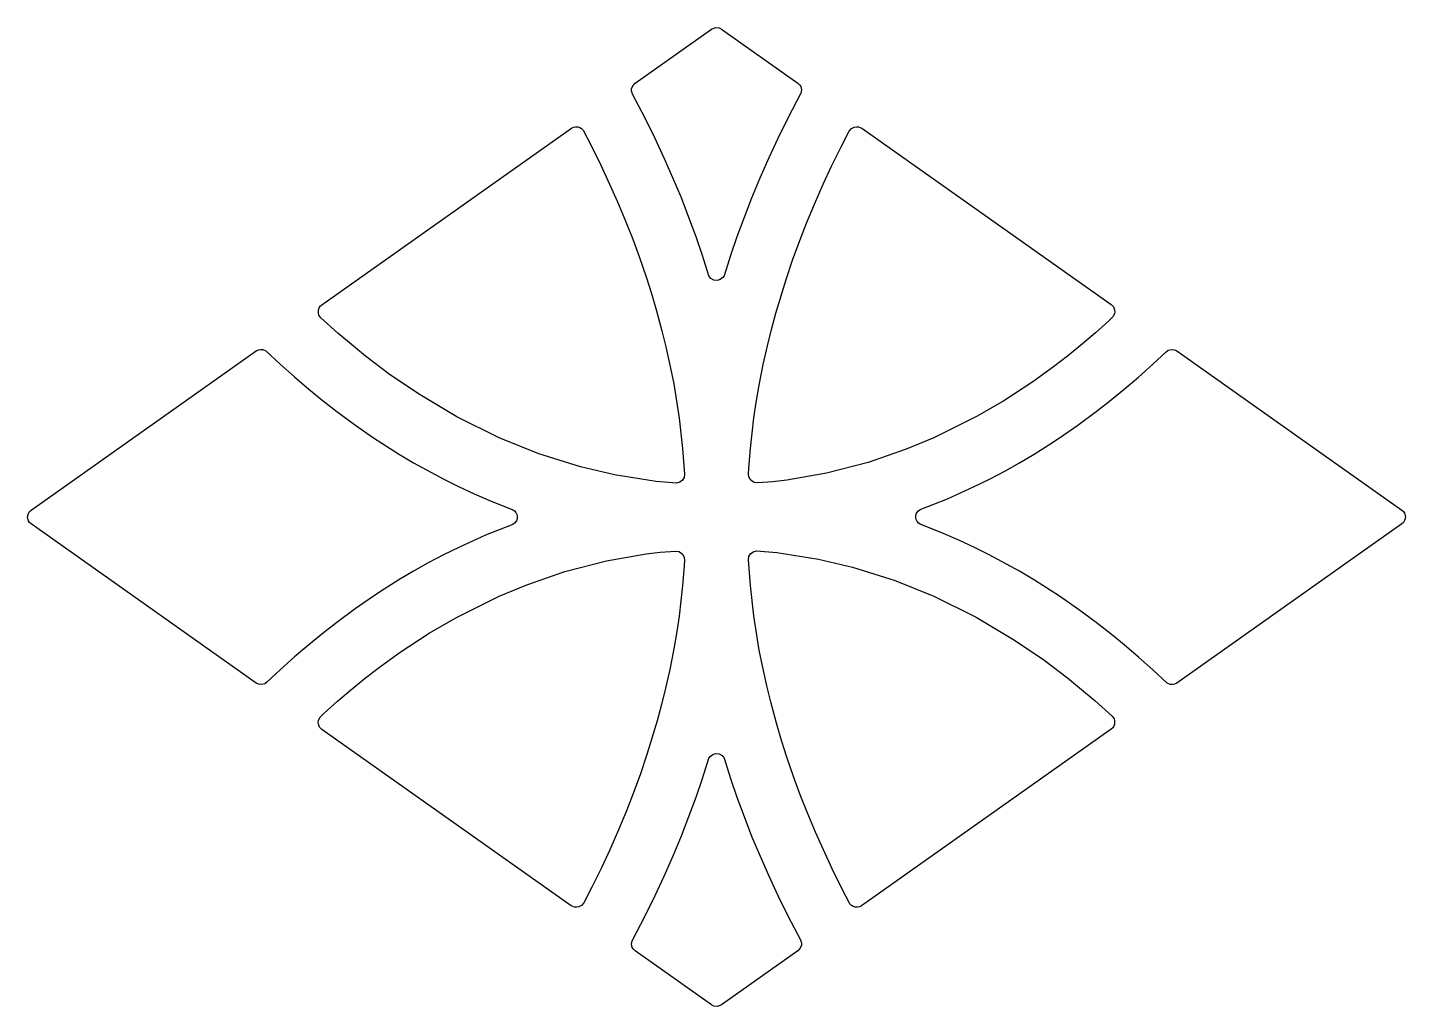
# Model space of a CAD drawing. Header units: millimetres. Extents: x 7.1 to 74.9, y 16.9 to 65.1.
import ezdxf

# ---------------------------------------------------------------- set-up
doc = ezdxf.new("R2010")
doc.units = ezdxf.units.MM

msp = doc.modelspace()

# ---------------------------------------------------------------- linework, layer by layer
at = {"layer": 'CUT'}
for points in [[(36.863515, 61.826283), (36.813241, 61.986962), (36.816474, 62.096276), (36.872201, 62.243987), (36.986655, 62.366669), (40.758814, 65.034228), (40.862821, 65.088204), (40.973439, 65.111365), (41.13234, 65.089561), (41.241451, 65.034041), (45.012606, 62.367432), (45.095697, 62.290376), (45.15115, 62.201808), (45.188296, 62.044001), (45.16129, 61.880947), (44.516057, 60.641016), (44.025357, 59.646232), (43.578345, 58.689544), (43.134496, 57.687289), (42.727403, 56.709799), (42.355485, 55.755783), (42.00727, 54.804997), (41.69304, 53.886102), (41.372217, 52.888455), (41.309893, 52.791835), (41.183179, 52.69222), (41.026101, 52.649942), (40.865301, 52.67224), (40.72622, 52.753888), (40.627896, 52.888104), (40.307375, 53.884891), (39.992338, 54.806147), (39.644522, 55.755764), (39.268503, 56.71716), (38.85357, 57.713667), (38.442543, 58.644827), (37.974256, 59.647016), (37.483872, 60.64115)], [(39.423999, 43.114234), (39.401444, 42.95002), (39.320684, 42.811728), (39.193088, 42.715183), (39.034367, 42.674276), (38.031386, 42.752864), (35.976306, 43.072954), (34.300149, 43.466003), (32.462235, 44.041627), (32.245696, 44.119238), (30.304345, 44.904914), (28.219641, 45.941583), (26.329584, 47.061017), (24.882298, 48.040801), (23.713715, 48.92611), (23.119993, 49.410747), (22.356043, 50.06006), (21.518313, 50.818347), (21.422507, 50.950418), (21.391903, 51.046168), (21.39297, 51.203021), (21.425185, 51.299732), (21.481392, 51.386291), (21.561278, 51.459521), (33.852461, 60.150699), (33.952045, 60.203069), (34.056635, 60.226618), (34.163752, 60.222199), (34.266047, 60.190117), (34.356506, 60.13257), (34.428997, 60.053437), (34.827512, 59.29486), (35.299482, 58.337597), (35.736507, 57.402444), (36.126752, 56.519117), (36.537539, 55.538232), (36.87336, 54.680295), (37.205204, 53.778939), (37.529444, 52.835534), (37.794125, 52.002698), (38.04404, 51.156643), (38.311262, 50.172895), (38.504246, 49.386081), (38.68996, 48.556562), (38.890695, 47.551943), (39.019224, 46.814515), (39.160218, 45.866296), (39.331554, 44.370403)], [(51.695237, 44.904709), (50.348271, 44.341271), (48.467388, 43.688497), (46.422393, 43.153795), (44.471069, 42.813582), (43.779049, 42.730176), (43.02349, 42.677046), (42.857806, 42.698032), (42.765143, 42.742914), (42.653062, 42.852412), (42.588366, 43.000511), (42.57904, 43.109509), (42.592306, 43.397823), (42.668682, 44.373115), (42.843126, 45.892793), (42.952592, 46.640919), (43.100478, 47.500411), (43.299324, 48.508359), (43.507111, 49.432747), (43.707862, 50.244528), (43.926313, 51.049205), (44.427508, 52.70083), (44.750321, 53.653175), (45.106174, 54.628279), (45.43653, 55.47206), (45.824258, 56.406211), (46.25871, 57.392029), (46.671658, 58.276033), (47.140753, 59.2307), (47.539005, 60.000154), (47.645934, 60.13294), (47.787402, 60.209938), (47.889751, 60.227744), (47.993133, 60.218524), (48.149999, 60.14896), (60.436495, 51.461096), (60.547192, 51.346472), (60.60729, 51.200639), (60.614642, 51.099124), (60.597568, 51.004835), (60.520908, 50.860988), (60.323362, 50.669194), (59.665868, 50.078857), (59.031675, 49.536162), (58.285995, 48.92584), (57.60287, 48.397507), (56.572282, 47.659795), (55.142872, 46.729858), (53.840288, 45.974425)], [(18.862709, 32.859388), (18.762159, 32.789049), (18.603514, 32.744949), (18.440438, 32.768163), (18.336164, 32.822226), (7.246939, 40.662302), (7.166461, 40.736198), (7.113824, 40.817252), (7.071219, 40.975668), (7.077581, 41.077808), (7.110122, 41.176528), (7.166523, 41.26391), (7.246915, 41.337737), (18.335384, 49.178469), (18.439615, 49.232518), (18.548837, 49.255133), (18.665647, 49.245994), (18.813029, 49.18136), (19.509052, 48.5321), (20.21076, 47.902171), (20.922737, 47.292887), (21.56017, 46.773541), (22.298072, 46.198453), (23.175921, 45.552337), (24.115505, 44.899891), (25.345107, 44.108422), (26.070009, 43.676391), (27.570268, 42.857773), (28.292433, 42.499881), (29.068632, 42.139043), (29.788055, 41.827924), (30.969354, 41.360913), (31.055551, 41.300037), (31.123181, 41.219542), (31.168073, 41.124492), (31.187278, 41.021143), (31.179533, 40.91637), (31.145639, 40.8183), (31.048561, 40.691443), (30.962117, 40.632567), (29.619433, 40.099429), (28.336347, 39.521766), (27.551388, 39.132121), (26.802255, 38.73549), (26.072753, 38.325217), (25.354454, 37.897456), (24.6405, 37.447874), (24.104431, 37.09283), (23.212678, 36.474724), (22.302625, 35.804828), (21.641042, 35.292378), (20.924216, 34.708348), (20.224001, 34.109468), (19.510253, 33.468998)], [(63.137291, 49.140612), (63.237841, 49.210951), (63.396486, 49.255051), (63.559562, 49.231837), (63.663836, 49.177774), (74.753061, 41.337698), (74.833539, 41.263802), (74.886176, 41.182748), (74.928781, 41.024332), (74.922419, 40.922192), (74.889878, 40.823472), (74.833477, 40.73609), (74.753085, 40.662263), (63.664616, 32.821531), (63.560385, 32.767482), (63.451163, 32.744867), (63.334353, 32.754006), (63.186971, 32.81864), (62.490948, 33.4679), (61.78924, 34.097829), (61.077263, 34.707113), (60.43983, 35.226459), (59.701928, 35.801547), (58.824079, 36.447663), (57.884495, 37.100109), (56.654893, 37.891578), (55.929991, 38.323609), (54.429732, 39.142227), (53.707567, 39.500119), (52.931368, 39.860957), (52.211945, 40.172076), (51.030646, 40.639087), (50.944449, 40.699963), (50.876819, 40.780458), (50.831927, 40.875508), (50.812722, 40.978857), (50.820467, 41.08363), (50.854361, 41.1817), (50.951439, 41.308557), (51.037883, 41.367433), (52.380567, 41.900571), (53.663653, 42.478234), (54.448612, 42.867879), (55.197745, 43.26451), (55.927247, 43.674783), (56.645546, 44.102544), (57.3595, 44.552126), (57.895569, 44.90717), (58.787322, 45.525276), (59.697375, 46.195172), (60.358958, 46.707622), (61.075784, 47.291652), (61.775999, 47.890532), (62.489747, 48.531002)], [(30.304763, 37.095291), (31.651729, 37.658729), (33.532612, 38.311503), (35.577607, 38.846205), (37.528931, 39.186418), (38.220951, 39.269824), (38.97651, 39.322954), (39.142194, 39.301968), (39.234857, 39.257086), (39.346938, 39.147588), (39.411634, 38.999489), (39.42096, 38.890491), (39.407694, 38.602177), (39.331318, 37.626885), (39.156874, 36.107207), (39.047408, 35.359081), (38.899522, 34.499589), (38.700676, 33.491641), (38.492889, 32.567253), (38.292138, 31.755472), (38.073687, 30.950795), (37.572492, 29.29917), (37.249679, 28.346825), (36.893826, 27.371721), (36.56347, 26.52794), (36.175742, 25.593789), (35.74129, 24.607971), (35.328342, 23.723967), (34.859247, 22.7693), (34.460995, 21.999846), (34.354066, 21.86706), (34.212598, 21.790062), (34.110249, 21.772256), (34.006867, 21.781476), (33.850001, 21.85104), (21.563505, 30.538904), (21.452808, 30.653528), (21.39271, 30.799361), (21.385358, 30.900876), (21.402432, 30.995165), (21.479092, 31.139012), (21.676638, 31.330806), (22.334132, 31.921143), (22.968325, 32.463838), (23.714005, 33.07416), (24.39713, 33.602493), (25.427718, 34.340205), (26.857128, 35.270142), (28.159712, 36.025575)], [(42.576001, 38.885766), (42.598556, 39.04998), (42.679316, 39.188272), (42.806912, 39.284817), (42.965633, 39.325724), (43.968614, 39.247136), (46.023694, 38.927046), (47.699851, 38.533997), (49.537765, 37.958373), (49.754304, 37.880762), (51.695655, 37.095086), (53.780359, 36.058417), (55.670416, 34.938983), (57.117702, 33.959199), (58.286285, 33.07389), (58.880007, 32.589253), (59.643957, 31.93994), (60.481687, 31.181653), (60.577493, 31.049582), (60.608097, 30.953832), (60.60703, 30.796979), (60.574815, 30.700268), (60.518608, 30.613709), (60.438722, 30.540479), (48.147539, 21.849301), (48.047955, 21.796931), (47.943365, 21.773382), (47.836248, 21.777801), (47.733953, 21.809883), (47.643494, 21.86743), (47.571003, 21.946563), (47.172488, 22.70514), (46.700518, 23.662403), (46.263493, 24.597556), (45.873248, 25.480883), (45.462461, 26.461768), (45.12664, 27.319705), (44.794796, 28.221061), (44.470556, 29.164466), (44.205875, 29.997302), (43.95596, 30.843357), (43.688738, 31.827105), (43.495754, 32.613919), (43.31004, 33.443438), (43.109305, 34.448057), (42.980776, 35.185485), (42.839782, 36.133704), (42.668446, 37.629597)], [(45.136485, 20.173717), (45.186759, 20.013038), (45.183526, 19.903724), (45.127799, 19.756013), (45.013345, 19.633331), (41.241186, 16.965772), (41.137179, 16.911796), (41.026561, 16.888635), (40.86766, 16.910439), (40.758549, 16.965959), (36.987394, 19.632568), (36.904303, 19.709624), (36.84885, 19.798192), (36.811704, 19.955999), (36.83871, 20.119053), (37.483943, 21.358984), (37.974643, 22.353768), (38.421655, 23.310456), (38.865504, 24.312711), (39.272597, 25.290201), (39.644515, 26.244217), (39.99273, 27.195003), (40.30696, 28.113898), (40.627783, 29.111545), (40.690107, 29.208165), (40.816821, 29.30778), (40.973899, 29.350058), (41.134699, 29.32776), (41.27378, 29.246112), (41.372104, 29.111896), (41.692625, 28.115109), (42.007662, 27.193853), (42.355478, 26.244236), (42.731497, 25.28284), (43.14643, 24.286333), (43.557457, 23.355173), (44.025744, 22.352984), (44.516128, 21.35885)]]:
    msp.add_lwpolyline(points, close=True, dxfattribs=at)

doc.saveas('drawing.dxf')
